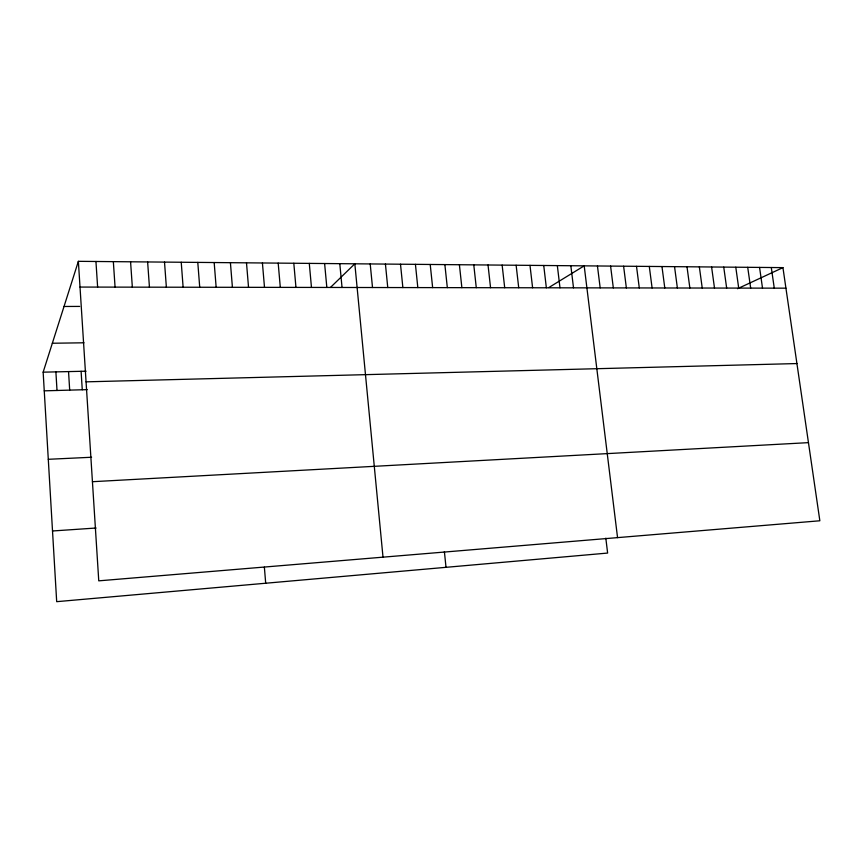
<?xml version="1.0" encoding="UTF-8"?>
<svg xmlns="http://www.w3.org/2000/svg" width="863" height="863" viewBox="0 0 863 863"><rect width="100%" height="100%" fill="white"/><g stroke="black" fill="none" stroke-linecap="round" stroke-linejoin="round"><path stroke-width="1.29" d="M605.815 538.156L607.628 553.064L56.688 601.673L43.15 372.169L78.371 261.327L782.935 267.627L819.85 520.777L98.76 580.842L78.371 261.327M330.432 287.465L354.833 263.798L383.01 557.164M548.836 287.552L584.197 265.847L617.552 537.627M737.52 288.717L782.935 267.627M52.514 530.982L96.106 528.016M92.438 481.705L808.458 442.643M48.285 459.299L91.586 457.25M44.25 390.842L87.26 389.634M86.063 381.845L796.927 363.56M43.15 372.169L86.084 371.198M52.341 343.247L84.013 342.794M64.024 306.473L79.644 306.419M80.011 287.066L785.923 288.166M771.295 267.53L774.273 288.145M759.559 267.422L762.514 288.123M747.714 267.314L750.67 288.113M735.783 267.206L738.706 288.091M723.744 267.099L726.657 288.069M711.597 266.991L714.499 288.059M699.354 266.883L702.234 288.037M687.002 266.775L689.861 288.015M674.542 266.656L677.379 287.994M661.964 266.548L664.79 287.972M649.289 266.43L652.094 287.962M636.506 266.322L639.289 287.94M623.604 266.203L626.365 287.918M610.583 266.084L613.323 287.897M597.444 265.966L600.173 287.875M570.831 265.728L573.507 287.832M557.336 265.61L559.99 287.811M543.733 265.491L546.355 287.789M529.99 265.362L532.6 287.767M516.128 265.243L518.717 287.746M502.137 265.114L504.704 287.724M488.026 264.995L490.551 287.703M473.776 264.865L476.279 287.681M459.396 264.736L461.867 287.659M444.877 264.607L447.325 287.638M430.216 264.477L432.643 287.616M415.427 264.337L417.821 287.595M444.391 551.576L446.009 567.325M400.497 264.207L402.87 287.573M385.427 264.067L387.757 287.541M370.205 263.938L372.514 287.519M339.795 263.668L342.039 287.476M324.607 263.528L326.829 287.455M309.288 263.388L311.467 287.422M293.808 263.258L295.955 287.401M278.188 263.118L280.302 287.379M262.417 262.967L264.499 287.357M246.494 262.827L248.533 287.325M264.369 567.164L265.696 583.237M230.41 262.686L232.417 287.303M214.175 262.535L216.149 287.282M197.789 262.395L199.72 287.25M181.23 262.244L183.118 287.228M164.509 262.093L166.365 287.196M147.627 261.942L149.439 287.174M130.572 261.791L132.341 287.152M113.344 261.64L115.07 287.12M95.944 261.478L97.627 287.099M81.1 371.306L82.265 389.774M68.544 371.597L69.687 390.13M55.89 371.877L57.012 390.486"/></g></svg>
